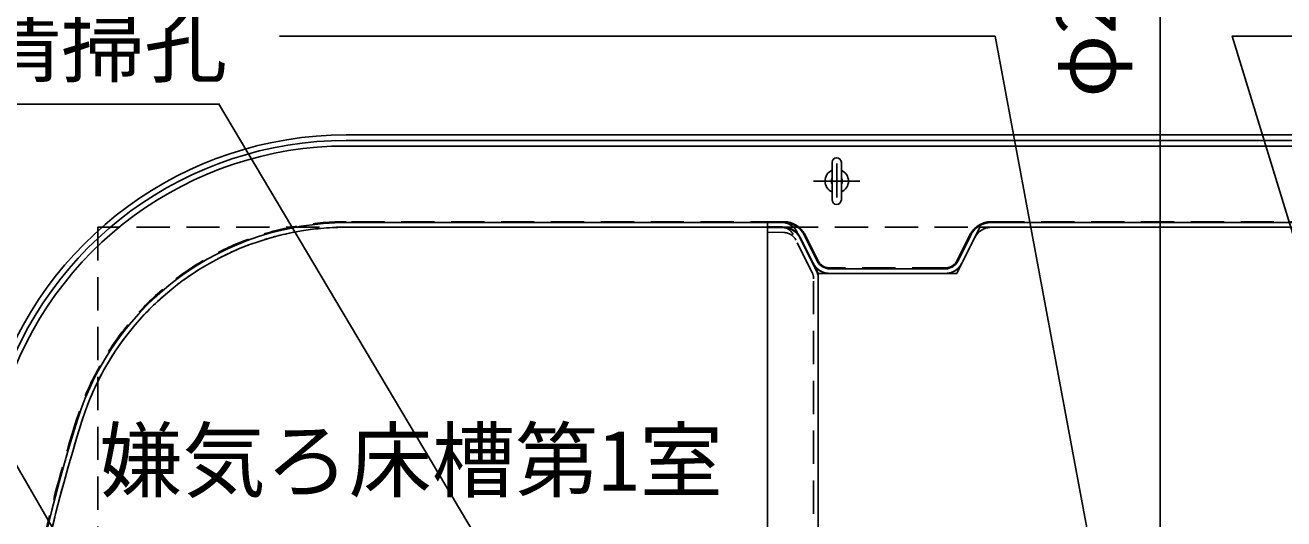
# Model space of a CAD drawing. Units: millimetres, scale not verified. Extents: x -21929 to 8910, y -6308 to 6308.
# Drawn here: x -6227 to -4865, y 1659 to 2194 of the extents above; entities that cross this region are included whole.
import ezdxf
from ezdxf.enums import TextEntityAlignment as Align

# ---------------------------------------------------------------- set-up
doc = ezdxf.new("R2010")
doc.units = ezdxf.units.MM
doc.header["$LTSCALE"] = 30
for name, pattern in [('CHAIN1', [8, 5, -1, 1, -1]), ('DASHED1', [1.8, 1.2, -0.6]), ('DOUBLE_CHAIN1', [8.8, 5, -1, 0.6, -0.6, 0.6, -1])]:
    doc.linetypes.add(name, pattern=pattern)
for name, color, linetype, lineweight in [('0-1_空気管', 3, 'Continuous', 25), ('0-5_文字', 3, 'Continuous', 25), ('0-6_機器', 3, 'Continuous', 25), ('0-C_07', 3, 'Continuous', 25)]:
    doc.layers.add(name, color=color, linetype=linetype, lineweight=lineweight)
doc.styles.add('ＭＳ ゴシック', font='')
doc.styles.get('ＭＳ ゴシック').set_extended_font_data('MS Gothic')

msp = doc.modelspace()

# ---------------------------------------------------------------- linework, layer by layer
at = {"layer": '0-1_空気管'}
for p, q in [((-5879.61, 2074.68), (-4110.7, 2074.68)), ((-5879.61, 2068.68), (-4110.7, 2068.68)), ((-5879.61, 2062.68), (-4110.7, 2062.68)), ((-5353.7, 2004.43), (-5353.7, 2044.93)), ((-5343.7, 2004.43), (-5343.7, 2044.93)), ((-5406.06, 1979.68), (-5879.61, 1979.68)), ((-5423.85, 1980.49), (-5408.74, 1980.1)), ((-5423.7, 468.88), (-5423.7, 1980.49)), ((-5181.34, 1979.68), (-4826.06, 1979.68)), ((-5406.06, 1974.68), (-5879.61, 1974.68)), ((-5423.85, 1974.47), (-5405.69, 1974)), ((-5391.38, 1969.05), (-5370.81, 1927.9)), ((-5374.22, 1935.74), (-5388.17, 1963.63)), ((-5369.75, 1937.97), (-5383.69, 1965.86)), ((-5217.64, 1937.97), (-5203.69, 1965.86)), ((-5199.22, 1963.63), (-5213.17, 1935.74)), ((-5181.34, 1974.68), (-4826.06, 1974.68)), ((-5368.69, 1924.68), (-5368.69, 524.68)), ((-5231.06, 1924.68), (-5359.67, 1924.68)), ((-5231.06, 1929.68), (-5356.33, 1929.68))]:
    msp.add_line(p, q, dxfattribs=at)
at = {"layer": '0-1_空気管', "linetype": 'CHAIN1'}
for p, q in [((-5348.7, 2043.83), (-5348.7, 2006.84)), ((-5373.7, 2024.68), (-5323.7, 2024.68))]:
    msp.add_line(p, q, dxfattribs=at)
at = {"layer": '0-1_空気管', "linetype": 'DASHED1'}
for p, q in [((-5406.06, 1980.68), (-5879.61, 1980.68)), ((-5181.34, 1980.68), (-4826.06, 1980.68)), ((-5406.06, 1974.68), (-5879.61, 1974.68)), ((-5408.87, 1975.1), (-5423.7, 1975.48)), ((-5405.83, 1969), (-5423.7, 1969.47)), ((-5375.28, 1925.67), (-5395.85, 1966.81)), ((-5374.22, 1935.74), (-5388.17, 1963.63)), ((-5368.86, 1938.42), (-5382.8, 1966.31)), ((-5218.54, 1938.42), (-5204.59, 1966.31)), ((-5199.22, 1963.63), (-5213.17, 1935.74)), ((-5181.34, 1974.68), (-4826.06, 1974.68)), ((-5368.69, 1924.68), (-5368.69, 1730.1)), ((-5231.06, 1930.68), (-5359.67, 1930.68)), ((-5231.06, 1924.68), (-5356.33, 1924.68)), ((-5373.7, 530.41), (-5373.7, 1918.96))]:
    msp.add_line(p, q, dxfattribs=at)
at = {"layer": '0-1_空気管', "linetype": 'DOUBLE_CHAIN1'}
for q in [(-5199.22, 1963.63), (-5181.34, 1974.68)]:
    msp.add_line((-5193.7, 1974.68), q, dxfattribs=at)
for points in [[(-5356.33, 1924.68), (-5368.69, 1924.68), (-5374.22, 1935.74)], [(-5213.17, 1935.74), (-5218.69, 1924.68), (-5231.06, 1924.68)]]:
    msp.add_lwpolyline(points, dxfattribs=at)
at = {"layer": '0-1_空気管'}
for centre, radius, start, end in [((-5879.61, 1674.68), 400, 90, 162.542), ((-5879.61, 1674.68), 394, 90, 162.542), ((-5879.61, 1674.68), 388, 90, 162.542), ((-5348.7, 2044.93), 5, 0, 180), ((-5348.7, 2024.68), 12.75, 113.089, 246.911), ((-5348.7, 2024.68), 12.75, 293.089, 66.911), ((-5348.7, 2024.68), 6, 146.443, 213.557), ((-5348.7, 2024.68), 6, 326.443, 33.557), ((-5348.7, 2004.43), 5, 180, 0), ((-5879.61, 1674.68), 305, 90, 162.542), ((-5409.27, 1960.1), 20, 26.564, 88.5), ((-5406.06, 1954.68), 25, 26.565, 90), ((-5181.34, 1954.68), 25, 90, 153.435), ((-5879.61, 1674.68), 300, 90, 162.542), ((-5406.06, 1954.68), 20, 26.565, 90), ((-5406.22, 1954), 20, 26.564, 88.5), ((-5181.34, 1954.68), 20, 90, 153.435), ((-5356.33, 1944.68), 20, 206.565, 270), ((-5356.33, 1944.68), 15, 206.565, 270), ((-5231.06, 1944.68), 15, 270, 333.435), ((-5231.06, 1944.68), 20, 270, 333.435), ((-5388.7, 1918.96), 20, 0, 26.564), ((-4448.7, 1224.68), 1805, 162.542, 180), ((-4448.7, 1224.68), 1800, 162.542, 180)]:
    msp.add_arc(centre, radius, start, end, dxfattribs=at)
at = {"layer": '0-1_空気管', "linetype": 'DASHED1'}
for centre, radius, start, end in [((-5879.61, 1674.68), 306, 90, 162.542), ((-5406.06, 1954.68), 26, 26.565, 90), ((-5181.34, 1954.68), 26, 90, 153.435), ((-5879.61, 1674.68), 300, 90, 162.542), ((-5409.27, 1960.1), 15, 26.564, 88.5), ((-5406.06, 1954.68), 20, 26.565, 90), ((-5406.22, 1954), 15, 26.564, 88.5), ((-5181.34, 1954.68), 20, 90, 153.435), ((-5356.33, 1944.68), 20, 206.565, 270), ((-5356.33, 1944.68), 14, 206.565, 270), ((-5231.06, 1944.68), 14, 270, 333.435), ((-5231.06, 1944.68), 20, 270, 333.435), ((-5388.7, 1918.96), 15, 0, 26.564), ((-4448.7, 1224.68), 1806, 162.542, 180), ((-4448.7, 1224.68), 1800, 162.542, 180)]:
    msp.add_arc(centre, radius, start, end, dxfattribs=at)
at = {"layer": '0-5_文字'}
for p, q in [((-5177.26, 2181.67), (-5951.91, 2181.67)), ((-5177.26, 2181.67), (-4998.7, 1224.56)), ((-6017.44, 2107.99), (-6283.44, 2107.99)), ((-5589.32, 1387.6), (-6017.88, 2108.75))]:
    msp.add_line(p, q, dxfattribs=at)
for points in [[(-4402.49, 2181.76), (-4920.49, 2181.76), (-4704.87, 1478.15)], [(-6028.23, 1355.95), (-6487.26, 2151.02), (-7005.26, 2151.02)]]:
    msp.add_lwpolyline(points, dxfattribs=at)
at = {"layer": '0-6_機器', "color": 2, "linetype": 'DASHED1'}
for p, q in [((-6148.7, 1974.68), (-6148.7, 474.68)), ((-3748.7, 1974.68), (-6148.7, 1974.68))]:
    msp.add_line(p, q, dxfattribs=at)
at = {"layer": '0-C_07', "color": 6}
msp.add_line((-4998.7, 1597.68), (-4998.7, 2411.05), dxfattribs=at)

# ---------------------------------------------------------------- texts
at = {"layer": '0-1_空気管', "color": 4, "style": 'ＭＳ ゴシック'}
msp.add_text('φ20', height=65.98, rotation=90, dxfattribs=at).set_placement((-5026.93, 2115.02), align=Align.BOTTOM_LEFT)
at = {"layer": '0-5_文字', "color": 4, "style": 'ＭＳ ゴシック'}
for s, p in [('清掃孔', (-6278.44, 2118.99)), ('嫌気ろ床槽第1室', (-6146.89, 1669.48))]:
    msp.add_text(s, height=65.98, dxfattribs=at).set_placement(p, align=Align.BOTTOM_LEFT)

doc.saveas('drawing.dxf')
